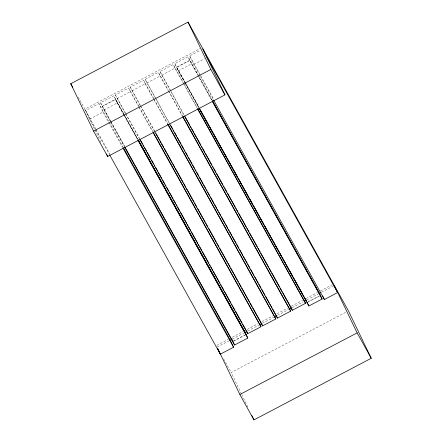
<?xml version="1.0" encoding="UTF-8"?>
<svg xmlns="http://www.w3.org/2000/svg" width="442" height="442" viewBox="0 0 442 442"><rect width="100%" height="100%" fill="white"/><g stroke="black" fill="none" stroke-linecap="round" stroke-linejoin="round"><path stroke-width="0.33" stroke-dasharray="2.21 1.66" d="M100.853 142.346L84.864 109.119L200.309 48.46M95.45 129.324L89.759 119.075L85.671 110.572L98.909 103.61L108.953 121.699M110.677 121.986L103.98 109.925L100.533 102.759L113.771 95.803L123.815 113.887M125.185 113.064L115.395 94.953L128.633 87.997L138.678 106.08M140.048 105.257L130.257 87.14L143.495 80.184L153.54 98.268M169.308 123.368L145.12 79.333L158.358 72.377L168.408 90.461M183.833 114.953L159.982 71.521L173.225 64.565L183.938 83.858M185.325 83.544L178.292 70.88L174.844 63.714L188.088 56.758L198.132 74.842M200.16 75.864L193.8 64.41L189.706 55.907L200.541 50.211M102.284 106.406L115.528 99.45L137.622 139.236M117.147 98.594L130.39 91.638L128.633 87.997M132.009 90.787L145.252 83.831L143.495 80.184M146.871 82.98L160.114 76.018L158.358 72.377M161.733 75.168L174.977 68.212L173.225 64.565M189.839 60.399L176.596 67.361L185.303 83.035M103.98 109.925L117.224 102.969L113.771 95.803M178.292 70.88L191.535 63.924L188.088 56.758M89.759 119.075L103.003 112.119L98.909 103.61M193.8 64.41L204.635 58.72M216.851 345.357L228.287 339.351M232.315 337.229L243.15 331.539M247.177 329.423L258.012 323.732M262.04 321.616L272.874 315.919M276.902 313.803L287.736 308.113M291.168 306.312L302.599 300.3M306.03 298.505L317.466 292.493M320.29 291.007L332.329 284.687M217.055 347.125L228.663 341.025M232.326 339.102L243.934 333.003M247.597 331.08L259.205 324.981M262.255 323.373L273.863 317.279M277.526 315.35L288.527 309.577M292.19 307.649L303.184 301.869M306.847 299.947L318.455 293.847M321.511 292.245L333.113 286.145M233.409 341.069L245.448 334.749M308.328 301.709L319.157 296.018M233.47 341.191L246.106 334.55M307.179 302.461L319.218 296.14M241.525 394.06L231.16 372.523L345.998 312.185M189.706 55.907L200.419 75.195M200.756 75.797L213.812 99.312M200.497 76.466L213.221 99.373M198.464 75.444L212.193 100.163M211.939 100.19L189.784 60.278L176.54 67.239L184.574 81.704M191.535 63.924L211.624 100.096M174.844 63.714L184.889 81.798M185.226 82.4L198.95 107.119M184.911 82.306L198.972 107.627M185.64 83.637L199.033 107.749M185.662 84.146L198.718 107.655M184.27 84.461L197.662 108.572M174.977 68.212L183.01 82.682M183.347 83.284L197.077 107.997M159.982 71.521L170.695 90.814M171.032 91.417L184.087 114.926M168.739 91.063L182.469 115.782M160.114 76.018L168.148 90.488M168.485 91.091L182.215 115.81M145.12 79.333L155.833 98.621M156.17 99.229L169.562 123.34M153.877 98.87L167.606 123.589M145.252 83.831L153.623 98.897M153.954 99.505L167.352 123.616M130.257 87.14L140.302 105.229M140.633 105.831L154.7 131.147M140.379 105.859L154.446 131.175M139.015 106.682L152.744 131.396M130.39 91.638L138.76 106.71M139.092 107.312L152.484 131.423M115.395 94.953L125.44 113.036M125.771 113.638L139.838 138.959M125.517 113.666L139.247 138.385M124.152 114.489L137.882 139.208M123.837 114.395L115.467 99.328L102.224 106.284L110.318 120.87M124.174 114.997L137.567 139.114M117.224 102.969L124.252 115.633M124.589 116.235L137.644 139.744M100.533 102.759L110.577 120.843M110.909 121.451L124.638 146.164M110.599 121.357L124.661 146.672M111.014 122.589L124.406 146.7M109.29 122.301L123.014 147.015M103.003 112.119L122.754 147.683M78.3 97.306L84.864 109.119M85.671 110.572L95.715 128.655M96.047 129.257L109.776 153.971M223.619 358.937L231.16 372.523M95.787 129.926L109.18 154.037M241.824 394.673L247.747 406.977"/><path stroke-width="0.66" d="M70.753 83.72L188.038 22.1L202.143 47.498L224.945 94.875L107.666 156.496L93.555 131.097L70.753 83.72L72.726 87.267M93.555 131.097L210.84 69.477L188.038 22.1M229.884 340.384L231.718 339.423M244.542 332.682L246.99 331.401M259.813 324.66L261.647 323.693M274.476 316.958L276.305 315.991M289.134 309.251L291.576 307.969M304.405 301.229L306.24 300.267M319.063 293.527L320.898 292.565M139.915 139.589L247.73 333.699L260.973 326.743L153.076 132.003M154.777 131.777L262.592 325.892L275.836 318.931L167.938 124.191M169.64 123.97L277.454 318.08L290.698 311.124L182.8 116.384M184.502 116.163L292.317 310.273L305.56 303.317L197.662 108.572M124.738 147.302L234.564 345.031L247.802 338.075L244.354 330.909L138.213 139.81M199.055 108.257L308.875 305.986L322.119 299.03L318.665 291.864L212.53 100.765M109.517 154.639L220.343 354.175L233.586 347.219L229.492 338.716L123.351 147.617M213.552 99.975L324.384 299.516L337.622 292.554L333.528 284.051L202.95 48.946L207.038 57.454L337.622 292.554M239.857 394.502L357.136 332.881L334.334 285.504L348.445 310.903L371.247 358.28L253.962 419.9L239.857 394.502L217.945 348.97M210.84 69.477L224.945 94.875M357.136 332.881L371.247 358.28M212.27 100.793L320.422 295.505M212.293 101.301L322.119 299.03M199.309 108.229L199.977 109.434M200.646 110.644L208.348 124.506M209.016 125.71L211.027 129.329M211.696 130.534L219.398 144.401M220.066 145.606L222.077 149.225M222.746 150.429L230.448 164.291M231.116 165.501L233.127 169.115M233.796 170.319L241.498 184.187M242.166 185.391L244.172 189.01M244.846 190.215L252.548 204.082M253.216 205.287L255.222 208.9M255.896 210.11L263.592 223.972M264.266 225.177L266.272 228.796M266.94 230L274.642 243.868M275.311 245.072L277.322 248.691M277.99 249.896L285.692 263.758M286.361 264.968L288.372 268.581M289.04 269.791L298.079 286.062M298.753 287.272L299.422 288.477M300.09 289.681L302.101 293.3M302.77 294.505L307.124 302.339M199.364 108.351L204.386 117.395M205.06 118.6L215.436 137.285M216.11 138.495L226.486 157.181M227.155 158.385L237.536 177.076M238.205 178.281L248.586 196.966M249.255 198.171L259.636 216.862M260.305 218.066L270.686 236.752M271.355 237.962L281.731 256.647M282.405 257.852L292.781 276.543M293.455 277.747L302.494 294.024M303.162 295.228L303.831 296.433M304.499 297.643L306.51 301.256M197.745 109.202L305.56 303.317M184.756 116.135L189.784 125.174M190.452 126.379L191.121 127.589M191.789 128.793L193.8 132.412M194.469 133.617L200.828 145.07M201.502 146.274L202.171 147.479M202.839 148.689L204.85 152.302M205.519 153.507L211.878 164.96M212.547 166.17L213.221 167.374M213.889 168.579L215.895 172.198M216.569 173.402L222.928 184.855M223.597 186.06L224.271 187.27M224.939 188.474L226.945 192.088M227.619 193.298L235.315 207.16M235.989 208.364L237.995 211.983M238.663 213.188L246.365 227.055M247.034 228.26L249.045 231.879M249.713 233.083L257.415 246.945M258.084 248.155L260.095 251.769M260.763 252.973L268.465 266.841M269.134 268.045L271.145 271.664M271.813 272.869L279.515 286.736M280.184 287.941L282.195 291.554M282.863 292.764L290.565 306.626M182.883 117.014L290.698 311.124M170.568 125.147L172.573 128.766M173.242 129.97L173.916 131.175M174.584 132.385L176.59 135.998M177.264 137.202L180.944 143.838M181.612 145.042L183.623 148.656M184.292 149.866L184.96 151.07M185.634 152.275L187.64 155.893M188.309 157.098L191.994 163.728M192.662 164.932L194.673 168.551M195.342 169.756L196.01 170.966M196.684 172.17L198.69 175.783M199.359 176.993L203.044 183.623M203.712 184.828L205.723 188.447M206.392 189.651L207.06 190.856M207.729 192.06L209.74 195.679M210.409 196.883L214.094 203.513M214.762 204.723L216.773 208.337M217.442 209.547L218.11 210.751M218.779 211.956L220.79 215.574M221.459 216.779L225.144 223.409M225.812 224.613L227.823 228.232M228.492 229.437L229.16 230.641M229.829 231.851L231.84 235.464M232.509 236.669L236.194 243.304M236.862 244.509L238.868 248.128M239.542 249.332L242.89 255.36M243.559 256.564L247.238 263.194M247.912 264.404L249.918 268.018M250.586 269.222L253.935 275.255M254.609 276.46L258.288 283.09M258.962 284.294L260.968 287.913M261.636 289.118L264.985 295.146M265.659 296.35L269.338 302.985M270.007 304.19L272.018 307.803M272.686 309.013L277.454 318.08M167.684 124.219L275.836 318.931M156.037 133.561L159.385 139.589M160.054 140.794L161.059 142.6M161.728 143.81L163.739 147.424M164.407 148.628L166.419 152.247M167.087 153.451L172.109 162.496M172.778 163.7L174.789 167.319M175.457 168.524L183.159 182.391M183.828 183.596L185.839 187.215M186.507 188.419L194.209 202.281M194.878 203.486L196.889 207.105M197.557 208.309L205.259 222.177M205.928 223.381L207.933 227M208.607 228.205L216.304 242.067M216.978 243.277L218.983 246.89M219.652 248.1L227.354 261.962M228.028 263.167L230.033 266.786M230.702 267.99L238.404 281.858M239.072 283.062L241.083 286.681M241.752 287.886L249.454 301.748M250.122 302.958L252.133 306.571M252.802 307.776L260.504 321.643M153.159 132.633L260.973 326.743M140.506 140.164L142.512 143.783M143.186 144.987L143.854 146.192M144.523 147.396L146.534 151.015M147.203 152.219L150.882 158.849M151.556 160.059L153.562 163.673M154.23 164.877L154.904 166.087M155.573 167.291L157.584 170.91M158.253 172.115L161.932 178.745M162.606 179.949L164.612 183.568M165.28 184.773L165.954 185.977M166.623 187.187L168.629 190.8M169.303 192.005L172.982 198.64M173.651 199.845L175.662 203.458M176.33 204.668L176.999 205.873M177.673 207.077L179.679 210.696M180.347 211.9L186.712 223.354M187.38 224.558L188.049 225.768M188.717 226.973L190.729 230.586M191.397 231.796L197.762 243.249M198.43 244.454L199.099 245.658M199.767 246.863L201.779 250.481M202.447 251.686L208.812 263.139M209.48 264.349L210.149 265.554M210.817 266.758L212.829 270.377M213.497 271.581L219.856 283.035M220.53 284.239L221.199 285.444M221.867 286.654L223.879 290.267M224.547 291.471L230.906 302.93M231.58 304.135L232.249 305.339M232.917 306.544L234.929 310.162M235.597 311.367L241.956 322.82M242.625 324.025L245.973 330.052M138.236 140.318L246.05 334.428M137.959 139.838L246.106 334.55M137.981 140.346L247.802 338.075M124.992 147.274L134.092 163.673M134.368 164.153L145.142 183.568M145.418 184.049L156.192 203.458M156.468 203.944L167.242 223.354M167.518 223.834L178.292 243.249M178.568 243.73L189.342 263.139M189.618 263.62L200.386 283.035M200.662 283.515L211.436 302.93M211.712 303.411L222.486 322.82M222.762 323.301L232.868 341.511M123.091 148.285L233.586 347.219M322.627 295.869L324.384 299.516M307.179 302.461L308.875 305.986M290.858 307.234L292.317 310.273M260.841 322.246L262.592 325.892M246.266 330.66L247.73 333.699M231.68 339.036L234.564 345.031M251.89 415.591L253.962 419.9M217.713 348.71L220.343 354.175M106.478 154.037L107.666 156.496"/></g></svg>
